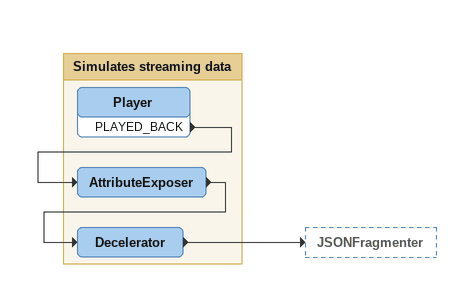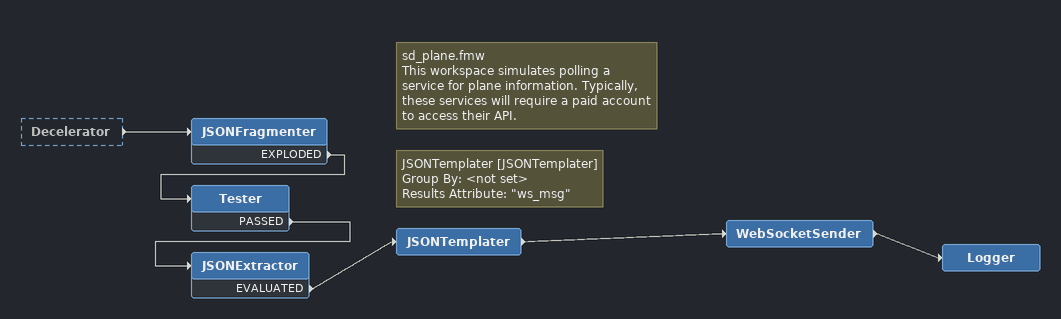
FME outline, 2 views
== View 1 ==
Bookmark: Simulates streaming data
Player
    PLAYED_BACK -> AttributeExposer
AttributeExposer
    -> Decelerator
Decelerator
    -> JSONFragmenter

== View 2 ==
Decelerator [outside]
    -> JSONFragmenter
Note: sd_plane.fmw / This workspace simulates polling a service for plane information. Typically, these services will require a paid account to access their API.
JSONFragmenter
    EXPLODED -> Tester
Tester
    PASSED -> JSONExtractor
JSONExtractor
    EVALUATED -> JSONTemplater
Note: JSONTemplater [JSONTemplater] / Group By: <not set> / Results Attribute: "ws_msg"
JSONTemplater
    -> WebSocketSender
WebSocketSender
    -> Logger
Logger
